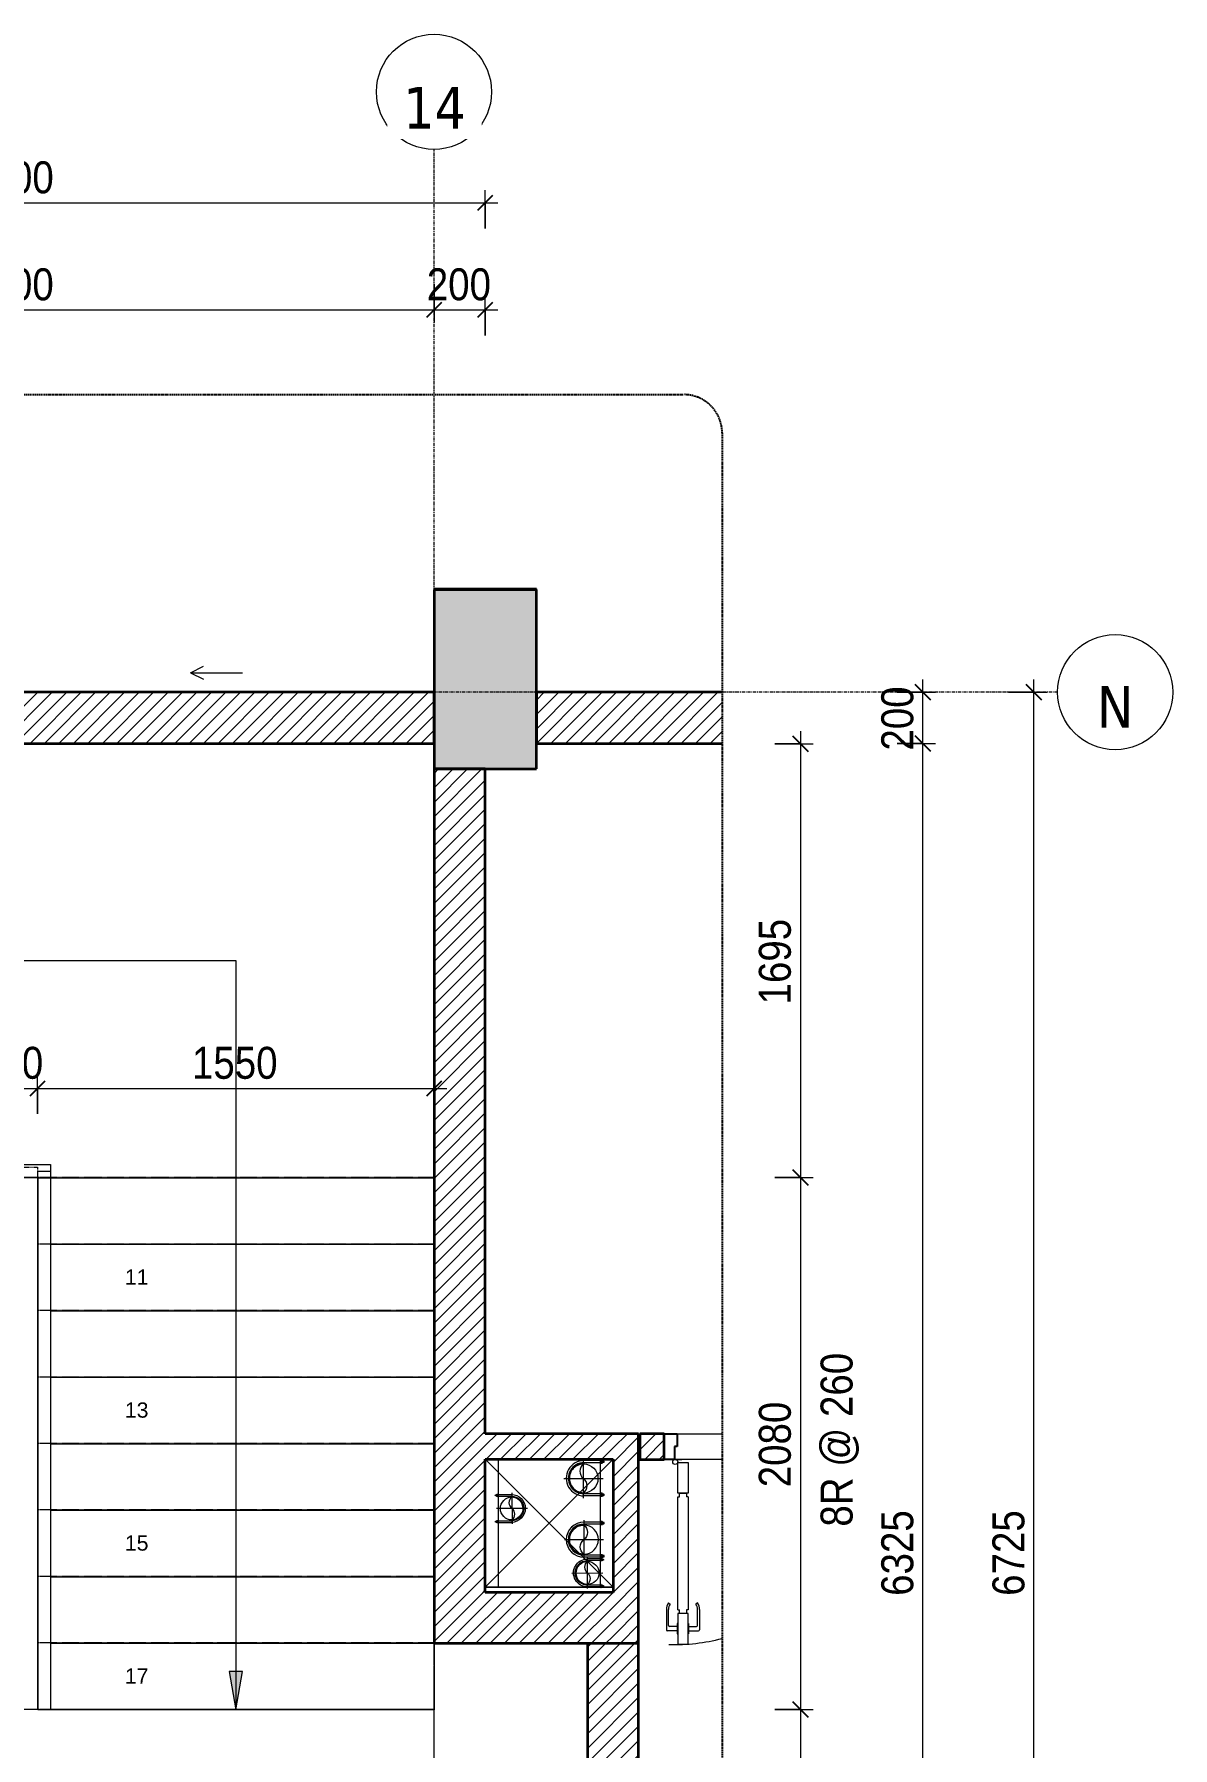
# Model space of a CAD drawing. Header units: millimetres. Extents: x 112507 to 177976, y -4970 to 80839.
# Drawn here: x 126025 to 130475, y 74109 to 80810 of the extents above; entities that cross this region are included whole.
import ezdxf

# ---------------------------------------------------------------- set-up
doc = ezdxf.new("R2010")
doc.units = ezdxf.units.MM
for name, pattern in [('Dash - Tight', [4.5, 3, -1.5]), ('Grid Line', [22.225, 12.7, -3.175, 3.175, -3.175]), ('Hidden', [7.14375, 4.7625, -2.38125]), ('IMPORT-CENTER _2_', [40.64, 25.4, -5.08, 5.08, -5.08]), ('Overhead', [3.96875, 2.38125, -1.5875])]:
    doc.linetypes.add(name, pattern=pattern)
for name, color, linetype, lineweight in [('0-2', 250, 'Continuous', 18), ('0-3', 50, 'Continuous', 5), ('A-ANNO-DIMS', 211, 'Continuous', 9), ('A-ANNO-DIMS-50', 211, 'Continuous', 9), ('A-DETL-GENF-1', 250, 'Continuous', 18), ('A-DETL-GENF-2', 92, 'Dash - Tight', 18), ('A-DETL-GENF-4', 92, 'Hidden', 25), ('A-DOOR-1', 250, 'Continuous', 18), ('A-DOOR-2', 10, 'Continuous', 25), ('A-FLOR-1', 250, 'Continuous', 18), ('A-FLOR-HRAL', 11, 'Continuous', 18), ('A-GLAZ', 151, 'Continuous', 18), ('A-WALL-1', 7, 'Continuous', 35), ('A-WALL-2', 250, 'Continuous', 18), ('A-WALL-3', 113, 'Continuous', 35), ('A-WALL-PATT-1', 254, 'Continuous', 18), ('A-WALL-PATT-2', 111, 'Continuous', 18), ('G-IMPT', 8, 'Continuous', 18), ('G-IMPT-3', 8, 'IMPORT-CENTER _2_', 18), ('M-EQPM', 50, 'Continuous', 18), ('M-EQPM-1', 50, 'Continuous', 25), ('S-COLS-1', 9, 'Continuous', 5), ('S-COLS-2', 7, 'Continuous', 35), ('S-GRID-1', 1, 'Grid Line', 9), ('S-GRID-IDEN', 1, 'Continuous', 9), ('S-STRS', 31, 'Continuous', 18), ('S-STRS-ANNO', 31, 'Continuous', 18), ('S-STRS-MBND', 31, 'Overhead', 18)]:
    doc.layers.add(name, color=color, linetype=linetype, lineweight=lineweight)
doc.styles.add('Arial', font='arial.ttf', dxfattribs={"height": 59.53})
doc.styles.add('Tahoma_B', font='tahomabd.ttf', dxfattribs={"height": 162.5})
doc.styles.add('UTM Avo', font='', dxfattribs={"width": 0.9, "height": 125})
doc.styles.get('UTM Avo').set_extended_font_data('UTM Avo')
doc.dimstyles.new('1_Dim_chi_tiet_2_5', dxfattribs={"dimscale": 304.8, "dimtxt": 124.912619, "dimasz": 0.19685, "dimexe": 0.164042, "dimexo": 0.0625, "dimgap": 0.016404, "dimtad": 1, "dimdec": 0, "dimrnd": 5, "dimzin": 0, "dimdsep": 46, "dimtxsty": 'UTM Avo', "dimblk1": 'OBLIQUE', "dimblk2": 'OBLIQUE', "dimsah": 1, "dimcen": 0.09, "dimdle": 0.164042, "dimazin": 0, "dimtfac": 1, "dimtdec": 4, "dimtix": 1, "dimtmove": 0, "dimatfit": 3, "dimfxl": 0.328084, "dimfxlon": 1, "dimtvp": 1, "dimtolj": 1, "dimtzin": 0, "dimarcsym": 2})
pattern_1 = [(45, (9334.783, 0), (-28.284271, 28.284271), [])]

# ---------------------------------------------------------------- blocks, each defined once
blk = doc.blocks.new('NCV_TKTC_KET CAU_rvt-2-TKCS_THANG BỘ TB5 - MẶT BẰNG TẦNG 2-7')
at = {"layer": 'S-COLS-1'}
blk.add_hatch(color=256, dxfattribs=at).paths.add_polyline_path([(118652.6, 77936.9), (118652.6, 78636.9), (118252.6, 78636.9), (118252.6, 77936.9)])
at = {"layer": 'A-FLOR-1'}
for p, q in [((118252.4, 78036.9), (118252.4, 74516.9)), ((118952.5, 74737.4), (118452.6, 74737.4)), ((118252.4, 74516.9), (118852.4, 74516.9)), ((118852.4, 74516.9), (118852.4, 73311.9)), ((116703.4, 74259), (116502.6, 74259)), ((118252.6, 74259), (116753.4, 74259)), ((118252.6, 73311.9), (118252.6, 74259))]:
    blk.add_line(p, q, dxfattribs=at)
at = {"layer": 'S-COLS-2'}
for p, q in [((118652.6, 78636.9), (118252.6, 78636.9)), ((118252.6, 78636.9), (118252.6, 77936.9)), ((118652.6, 77936.9), (118652.6, 78636.9)), ((118252.6, 77936.9), (118652.6, 77936.9))]:
    blk.add_line(p, q, dxfattribs=at)
blk = doc.blocks.new('DOOR_CW_01 CANH MO-PANEL KINH - DIG_02-800x2200-CỬA NHÔM KÍNH-401063-TKCS_THANG BỘ TB5 - MẶT BẰNG TẦNG 2-7')
at = {"layer": 'A-DETL-GENF-1'}
for p, q in [((-347, -182), (-347, -62)), ((-347, -62), (-307, -62)), ((-307, -62), (-307, -182)), ((-307, -182), (-347, -182)), ((-347, -196), (-341, -196)), ((-347, -638), (-347, -196)), ((-341, -196), (-341, -182)), ((-341, -182), (-313, -182)), ((-313, -182), (-313, -196)), ((-307, -196), (-313, -196)), ((-307, -196), (-307, -638)), ((-392, -637), (-392, -716.5)), ((-384, -699.5), (-384, -637)), ((-383.9, -611.2), (-377.3, -615.8)), ((-347, -638), (-341, -638)), ((-307, -652), (-347, -652)), ((-347, -652), (-347, -772)), ((-341, -652), (-341, -638)), ((-313, -652), (-341, -652)), ((-307, -638), (-313, -638)), ((-313, -638), (-313, -652)), ((-307, -772), (-307, -652)), ((-270.1, -611.2), (-276.7, -615.8)), ((-270, -699.5), (-270, -637)), ((-262, -637), (-262, -716.5)), ((-349, -720.5), (-388, -720.5)), ((-349, -703.5), (-380, -703.5)), ((-349, -692.2), (-349, -731.8)), ((-347, -692.2), (-349, -692.2)), ((-349, -731.8), (-347, -731.8)), ((-347, -692.2), (-347, -731.8)), ((-307, -692.2), (-307, -731.8)), ((-307, -692.2), (-305, -692.2)), ((-305, -731.8), (-307, -731.8)), ((-305, -692.2), (-305, -731.8)), ((-305, -703.5), (-274, -703.5)), ((-305, -720.5), (-266, -720.5)), ((-347, -772), (-307, -772))]:
    blk.add_line(p, q, dxfattribs=at)
blk.add_circle((-357, -60), 10, dxfattribs=at)
for centre, radius, start, end in [((-347, -637), 45, 145, 180), ((-347, -637), 37, 145, 180), ((-307, -637), 37, 0, 35), ((-307, -637), 45, 360, 35), ((-388, -716.5), 4, 180, 270), ((-380, -699.5), 4, 180, 270), ((-274, -699.5), 4, 270, 0), ((-266, -716.5), 4, 270, 0), ((-357, -60), 714, 268, 284.86713)]:
    blk.add_arc(centre, radius, start, end, dxfattribs=at)
at = {"layer": 'A-DOOR-1'}
blk.add_line((-357, -50), (-332, -50), dxfattribs=at)
at = {"layer": 'A-DOOR-2'}
for p, q in [((-400, -50), (-400, 50)), ((-400, 50), (-350, 50)), ((-350, 50), (-350, 0)), ((-360, -50), (-400, -50)), ((-360, 0), (-360, -50)), ((-350, 0), (-360, 0))]:
    blk.add_line(p, q, dxfattribs=at)
blk = doc.blocks.new('NCV_TKTC_TANG 2_rvt-2-TKCS_THANG BỘ TB5 - MẶT BẰNG TẦNG 2-7')
at = {"layer": 'A-WALL-PATT-1'}
h = blk.add_hatch(dxfattribs=at)
h.set_pattern_fill('FP_1', color=256, style=0, pattern_type=2)
h.set_pattern_definition([(45, (0, 0), (-28.284271, 28.284271), [])])
h.paths.add_polyline_path([(119057.7, 75236.9), (119152.7, 75236.9), (119152.7, 75336.9), (119057.7, 75336.9)])
at = {"layer": 'A-FLOR-1'}
for p, q in [((118452.7, 77936.9), (118452.7, 75337.4)), ((119052.4, 75336.9), (119057.7, 75336.9)), ((119202.7, 75336.9), (119378.9, 75336.9)), ((119052.7, 75236.9), (119052.7, 73336.9)), ((119057.7, 75236.9), (119052.7, 75236.9))]:
    blk.add_line(p, q, dxfattribs=at)
at = {"layer": 'A-WALL-1'}
for p, q in [((119152.7, 75336.9), (119057.7, 75336.9)), ((119057.7, 75336.9), (119057.7, 75236.9)), ((119152.7, 75236.9), (119152.7, 75336.9)), ((119057.7, 75236.9), (119152.7, 75236.9))]:
    blk.add_line(p, q, dxfattribs=at)
at = {"layer": 'A-WALL-2'}
for p, q in [((119202.7, 75336.9), (119378.9, 75336.9)), ((119378.9, 75236.9), (119192.7, 75236.9))]:
    blk.add_line(p, q, dxfattribs=at)
at = {"layer": 'A-DOOR-1'}
blk.add_blockref('DOOR_CW_01 CANH MO-PANEL KINH - DIG_02-800x2200-CỬA NHÔM KÍNH-401063-TKCS_THANG BỘ TB5 - MẶT BẰNG TẦNG 2-7', (119552.7, 75286.9), dxfattribs=at)
blk = doc.blocks.new('1_FAMILY RVT - W01-WxH 1000x3200-3536800-TKCS_THANG BỘ TB5 - MẶT BẰNG TẦNG 2-7')
at = {"layer": 'A-GLAZ'}
for q in [(749.2, 197.79), (749.2, 146.99), (901.6, 172.39)]:
    blk.add_line((698.4, 172.39), q, dxfattribs=at)
blk = doc.blocks.new('Top Rail Type - Top Rail_Internal_-1748017-TKCS_THANG BỘ TB5 - MẶT BẰNG TẦNG 2-7')
at = {"layer": 'A-FLOR-HRAL'}
for p, q in [((116452.2, 76264.4), (116452.2, 76389.4)), ((116452.2, 76389.4), (116577.2, 76389.4)), ((116577.2, 76389.4), (116753.4, 76389.4)), ((116753.4, 76389.4), (116753.4, 76364.3)), ((116502.2, 76339.4), (116502.2, 76264.4)), ((116577.2, 76339.4), (116502.2, 76339.4)), ((116703.4, 76339.4), (116577.2, 76339.4)), ((116703.4, 76364.4), (116753.4, 76364.4)), ((116703.4, 76336.9), (116703.4, 76364.4)), ((116703.4, 74256.9), (116703.4, 76336.9)), ((116753.4, 76336.9), (116703.4, 76336.9)), ((116753.4, 76364.4), (116753.4, 76336.9)), ((116753.4, 76336.9), (116753.4, 74256.9)), ((116452.2, 75896.9), (116452.2, 76264.4)), ((116502.2, 76264.4), (116452.2, 76264.4)), ((116502.2, 76264.4), (116502.2, 75920.2)), ((116753.4, 74256.9), (116703.4, 74256.9))]:
    blk.add_line(p, q, dxfattribs=at)
blk = doc.blocks.new('Top Rail Type - Top Rail_Internal_-V11-TKCS_THANG BỘ TB5 - MẶT BẰNG TẦNG 2-7')
at = {"layer": 'A-FLOR-HRAL'}
for p, q in [((116452.2, 76389.4), (116753.4, 76389.4)), ((116452.2, 76264.4), (116452.2, 76389.4)), ((116502.2, 76339.4), (116703.4, 76339.4)), ((116502.2, 76264.4), (116502.2, 76339.4)), ((116703.4, 76339.4), (116703.4, 76336.9)), ((116703.4, 76336.9), (116703.4, 74256.9)), ((116753.4, 76364.4), (116753.4, 76336.9)), ((116753.4, 76336.9), (116753.4, 74256.9)), ((116452.2, 75896.9), (116452.2, 76264.4)), ((116502.2, 75920.2), (116502.2, 76264.4)), ((116753.4, 74256.9), (116703.4, 74256.9))]:
    blk.add_line(p, q, dxfattribs=at)
blk = doc.blocks.new('TKTC_XREF_251221_MB TANG 2-7 - TKTC_XREF_260130_MB TANG 2-5_dwg_CUM U_DN100-4746796-TKCS_THANG BỘ TB5 - MẶT BẰNG TẦNG 2-7')
at = {"layer": 'G-IMPT'}
blk.add_hatch(color=256, dxfattribs=at).paths.add_polyline_path([(0, 61), (0, 57), (14.8, 55.1), (28.5, 49.4), (40.3, 40.3), (49.4, 28.5), (55.1, 14.8), (57, 0), (55.1, -14.8), (49.4, -28.5), (40.3, -40.3), (28.5, -49.4), (14.8, -55.1), (0, -57), (0, -61), (15.8, -58.9), (30.5, -52.8), (43.1, -43.1), (52.8, -30.5), (58.9, -15.8), (61, 0), (58.9, 15.8), (52.8, 30.5), (43.1, 43.1), (30.5, 52.8), (15.8, 58.9)])
for p, q in [((-72.7, 69.3), (-72.7, 60.7)), ((-66.9, 67.9), (-71.7, 67.9)), ((-65, 69), (0, 69)), ((-79.1, 66.6), (-79.1, 63.4)), ((-76.6, 66.6), (-76.6, 63.4)), ((-74.6, 66.6), (-74.6, 63.4)), ((-66.9, 62.1), (-71.7, 62.1)), ((-79.1, -63.4), (-79.1, -66.6)), ((-76.6, -63.4), (-76.6, -66.6)), ((-74.6, -63.4), (-74.6, -66.6)), ((-72.7, -60.7), (-72.7, -69.3)), ((-66.9, -62.1), (-71.7, -62.1)), ((-66.9, -67.9), (-71.7, -67.9)), ((-65, -69), (0, -69))]:
    blk.add_line(p, q, dxfattribs=at)
at = {"layer": 'G-IMPT', "flags": 128}
for points in [[(-72.7, 67.6), (-78.1, 67.6), (-78.1, 62.4), (-72.7, 62.4)], [(-71.7, 59.2), (-66.9, 59.2), (-66.9, 70.8), (-71.7, 70.8)], [(-66.9, 70.8), (-66.9, 72.7), (-65, 72.7), (-65, 57.3), (-66.9, 57.3), (-66.9, 59.2)], [(-65, 61), (0, 61), (0, 57)], [(-72.7, -62.4), (-78.1, -62.4), (-78.1, -67.6), (-72.7, -67.6)], [(-71.7, -70.8), (-66.9, -70.8), (-66.9, -59.2), (-71.7, -59.2)], [(-66.9, -59.2), (-66.9, -57.3), (-65, -57.3), (-65, -72.7), (-66.9, -72.7), (-66.9, -70.8)], [(-65, -61), (0, -61), (0, -57)]]:
    blk.add_lwpolyline(points, dxfattribs=at)
at = {"layer": 'G-IMPT'}
for centre, radius, start, end in [((-78.1, 66.6), 0.96, 90, 180), ((-71.1, 69.3), 1.56, 112.61986, 247.38014), ((-67.9, 65), 4.8, 143.1301, 216.8699), ((0, 0), 69, 270, 90), ((-78.1, 63.4), 0.96, 180, 270), ((-71.1, 60.7), 1.56, 112.61986, 247.38014), ((0, 0), 61, 270, 90), ((0, 0), 57, 270, 90), ((-78.1, -63.4), 0.96, 90, 180), ((-78.1, -66.6), 0.96, 180, 270), ((-71.1, -60.7), 1.56, 112.61986, 247.38014), ((-67.9, -65), 4.8, 143.1301, 216.8699), ((-71.1, -69.3), 1.56, 112.61986, 247.38014)]:
    blk.add_arc(centre, radius, start, end, dxfattribs=at)
blk = doc.blocks.new('TKTC_XREF_251221_MB TANG 2-7 - TKTC_XREF_260130_MB TANG 2-5_dwg_$cc-4746806-TKCS_THANG BỘ TB5 - MẶT BẰNG TẦNG 2-7')
at = {"layer": 'G-IMPT-3'}
for p, q in [((0, -0.673), (0, 0.673)), ((-0.673, 0), (0.673, 0))]:
    blk.add_line(p, q, dxfattribs=at)
at = {"layer": 'M-EQPM'}
blk.add_circle((0, 0), 0.5, dxfattribs=at)
for centre, radius, start, end in [((0, 0), 0.5, 90, 270), ((0.188, 0.25), 0.313, 126.8699, 233.1301), ((-0.188, -0.25), 0.313, 306.8699, 53.1301)]:
    blk.add_arc(centre, radius, start, end, dxfattribs=at)
blk = doc.blocks.new('TKTC_XREF_251221_MB TANG 2-7 - TKTC_XREF_260130_MB TANG 2-5_dwg_$cc-4746802-TKCS_THANG BỘ TB5 - MẶT BẰNG TẦNG 2-7')
at = {"layer": 'G-IMPT-3'}
for p, q in [((-0.673, 0), (0.673, 0)), ((0, -0.673), (0, 0.673))]:
    blk.add_line(p, q, dxfattribs=at)
at = {"layer": 'M-EQPM'}
blk.add_circle((0, 0), 0.5, dxfattribs=at)
for centre, radius, start, end in [((0, 0), 0.5, 90, 270), ((0.188, 0.25), 0.313, 126.8699, 233.1301), ((-0.188, -0.25), 0.313, 306.8699, 53.1301)]:
    blk.add_arc(centre, radius, start, end, dxfattribs=at)
blk = doc.blocks.new('TKTC_XREF_251221_MB TANG 2-7 - TKTC_XREF_260130_MB TANG 2-5_dwg_CUM U_DN100-4746799-TKCS_THANG BỘ TB5 - MẶT BẰNG TẦNG 2-7')
at = {"layer": 'G-IMPT'}
blk.add_hatch(color=256, dxfattribs=at).paths.add_polyline_path([(0, 61), (15.8, 58.9), (30.5, 52.8), (43.1, 43.1), (52.8, 30.5), (58.9, 15.8), (61, 0), (58.9, -15.8), (52.8, -30.5), (43.1, -43.1), (30.5, -52.8), (15.8, -58.9), (0, -61), (0, -57), (14.8, -55.1), (28.5, -49.4), (40.3, -40.3), (49.4, -28.5), (55.1, -14.8), (57, 0), (55.1, 14.8), (49.4, 28.5), (40.3, 40.3), (28.5, 49.4), (14.8, 55.1), (0, 57)])
for p, q in [((-79.1, 66.6), (-79.1, 63.4)), ((-76.6, 66.6), (-76.6, 63.4)), ((-74.6, 66.6), (-74.6, 63.4)), ((-72.7, 69.3), (-72.7, 60.7)), ((-66.9, 67.9), (-71.7, 67.9)), ((-66.9, 62.1), (-71.7, 62.1)), ((-65, 69), (0, 69)), ((-79.1, -63.4), (-79.1, -66.6)), ((-76.6, -63.4), (-76.6, -66.6)), ((-74.6, -63.4), (-74.6, -66.6)), ((-72.7, -60.7), (-72.7, -69.3)), ((-66.9, -62.1), (-71.7, -62.1)), ((-66.9, -67.9), (-71.7, -67.9)), ((-65, -69), (0, -69))]:
    blk.add_line(p, q, dxfattribs=at)
at = {"layer": 'G-IMPT', "flags": 128}
for points in [[(-72.7, 67.6), (-78.1, 67.6), (-78.1, 62.4), (-72.7, 62.4)], [(-71.7, 59.2), (-66.9, 59.2), (-66.9, 70.8), (-71.7, 70.8)], [(-66.9, 70.8), (-66.9, 72.7), (-65, 72.7), (-65, 57.3), (-66.9, 57.3), (-66.9, 59.2)], [(-65, 61), (0, 61), (0, 57)], [(-72.7, -62.4), (-78.1, -62.4), (-78.1, -67.6), (-72.7, -67.6)], [(-71.7, -70.8), (-66.9, -70.8), (-66.9, -59.2), (-71.7, -59.2)], [(-66.9, -59.2), (-66.9, -57.3), (-65, -57.3), (-65, -72.7), (-66.9, -72.7), (-66.9, -70.8)], [(-65, -61), (0, -61), (0, -57)]]:
    blk.add_lwpolyline(points, dxfattribs=at)
at = {"layer": 'G-IMPT'}
for centre, radius, start, end in [((-78.1, 66.6), 0.96, 90, 180), ((-78.1, 63.4), 0.96, 180, 270), ((-71.1, 69.3), 1.56, 112.61986, 247.38014), ((-67.9, 65), 4.8, 143.1301, 216.8699), ((-71.1, 60.7), 1.56, 112.61986, 247.38014), ((0, 0), 69, 270, 90), ((0, 0), 61, 270, 90), ((0, 0), 57, 270, 90), ((-78.1, -63.4), 0.96, 90, 180), ((-78.1, -66.6), 0.96, 180, 270), ((-71.1, -60.7), 1.56, 112.61986, 247.38014), ((-67.9, -65), 4.8, 143.1301, 216.8699), ((-71.1, -69.3), 1.56, 112.61986, 247.38014)]:
    blk.add_arc(centre, radius, start, end, dxfattribs=at)
blk = doc.blocks.new('TKTC_XREF_251221_MB TANG 2-7 - TKTC_XREF_260130_MB TANG 2-5_dwg_$cc-4746807-TKCS_THANG BỘ TB5 - MẶT BẰNG TẦNG 2-7')
at = {"layer": 'G-IMPT-3'}
for p, q in [((0, -0.673), (0, 0.66)), ((-0.673, 0), (0.673, 0))]:
    blk.add_line(p, q, dxfattribs=at)
at = {"layer": 'M-EQPM'}
blk.add_circle((0, 0), 0.5, dxfattribs=at)
for centre, radius, start, end in [((0, 0), 0.5, 90, 270), ((0.188, 0.25), 0.313, 126.8699, 233.1301), ((-0.188, -0.25), 0.313, 306.8699, 53.1301)]:
    blk.add_arc(centre, radius, start, end, dxfattribs=at)
blk = doc.blocks.new('TKTC_XREF_251221_MB TANG 2-7 - TKTC_XREF_260130_MB TANG 2-5_dwg_$cc-4746801-TKCS_THANG BỘ TB5 - MẶT BẰNG TẦNG 2-7')
at = {"layer": 'G-IMPT-3'}
for p, q in [((-0.673, 0), (0.673, 0)), ((0, -0.673), (0, 0.673))]:
    blk.add_line(p, q, dxfattribs=at)
at = {"layer": 'M-EQPM'}
blk.add_circle((0, 0), 0.5, dxfattribs=at)
for centre, radius, start, end in [((0, 0), 0.5, 90, 270), ((0.188, 0.25), 0.313, 126.8699, 233.1301), ((-0.188, -0.25), 0.313, 306.8699, 53.1301)]:
    blk.add_arc(centre, radius, start, end, dxfattribs=at)
blk = doc.blocks.new('TKTC_XREF_251221_MB TANG 2-7 - TKTC_XREF_251221_MB TANG 2-7-2039446-TKCS_THANG BỘ TB5 - MẶT BẰNG TẦNG 2-7')
at = {"layer": 'M-EQPM'}
for p, q in [((84801, 57499), (84801, 57998.8)), ((84801, 57998.8), (84850.8, 57998.5)), ((84850.8, 57998.5), (84850.8, 57498.6)), ((85251, 57499), (85251, 57998.8)), ((85251, 57998.8), (85299.9, 57998.5)), ((84850.8, 57498.6), (84801, 57499)), ((85299.9, 57498.6), (85251, 57499))]:
    blk.add_line(p, q, dxfattribs=at)
at = {"layer": 'M-EQPM-1'}
for p, q in [((84600, 61403.7), (84600, 61400)), ((85000, 61403.7), (84600, 61403.7)), ((85000, 61400), (85000, 61403.7))]:
    blk.add_line(p, q, dxfattribs=at)
for name, p, xscale, yscale, zscale, rotation in [('TKTC_XREF_251221_MB TANG 2-7 - TKTC_XREF_260130_MB TANG 2-5_dwg_$cc-4746807-TKCS_THANG BỘ TB5 - MẶT BẰNG TẦNG 2-7', (85184.1, 57925.4), 113.7150000000092, 113.7150000000092, 113.7150000000092, 359.9990086636432), ('TKTC_XREF_251221_MB TANG 2-7 - TKTC_XREF_260130_MB TANG 2-5_dwg_CUM U_DN100-4746796-TKCS_THANG BỘ TB5 - MẶT BẰNG TẦNG 2-7', (85185.9, 57926.3), 0.9975000000000005, 0.9975000000000005, 0.9975000000000005, 180.000991338195), ('TKTC_XREF_251221_MB TANG 2-7 - TKTC_XREF_260130_MB TANG 2-5_dwg_$cc-4746802-TKCS_THANG BỘ TB5 - MẶT BẰNG TẦNG 2-7', (84904.5, 57808), 90.00000000005119, 90.00000000005119, 90.00000000005119, 180.3740267799373), ('TKTC_XREF_251221_MB TANG 2-7 - TKTC_XREF_260130_MB TANG 2-5_dwg_CUM U_DN100-4746796-TKCS_THANG BỘ TB5 - MẶT BẰNG TẦNG 2-7', (85186, 57686.2), 0.9974999999999965, 0.9974999999999965, 0.9974999999999965, 180.0009913385626), ('TKTC_XREF_251221_MB TANG 2-7 - TKTC_XREF_260130_MB TANG 2-5_dwg_$cc-4746801-TKCS_THANG BỘ TB5 - MẶT BẰNG TẦNG 2-7', (85199.9, 57556), 90.00000000005119, 90.00000000005119, 90.00000000005119, 0.3740267799372842)]:
    blk.add_blockref(name, p, dxfattribs=dict(xscale=xscale, yscale=yscale, zscale=zscale, rotation=rotation))
at = {"extrusion": (0, 0, -1)}
for name, p, xscale, yscale, zscale, rotation in [('TKTC_XREF_251221_MB TANG 2-7 - TKTC_XREF_260130_MB TANG 2-5_dwg_CUM U_DN100-4746799-TKCS_THANG BỘ TB5 - MẶT BẰNG TẦNG 2-7', (-84902.5, 57808), 0.7894736842105242, 0.7894736842105242, -0.7894736842105242, 179.6259732184666), ('TKTC_XREF_251221_MB TANG 2-7 - TKTC_XREF_260130_MB TANG 2-5_dwg_$cc-4746806-TKCS_THANG BỘ TB5 - MẶT BẰNG TẦNG 2-7', (-85186, 57686.2), 113.7150000000092, 113.7150000000092, -113.7150000000092, 179.9990086636432), ('TKTC_XREF_251221_MB TANG 2-7 - TKTC_XREF_260130_MB TANG 2-5_dwg_CUM U_DN100-4746799-TKCS_THANG BỘ TB5 - MẶT BẰNG TẦNG 2-7', (-85199.9, 57556), 0.7894736842105242, 0.7894736842105242, -0.7894736842105242, 359.6259732184666)]:
    blk.add_blockref(name, p, dxfattribs=dict(at, xscale=xscale, yscale=yscale, zscale=zscale, rotation=rotation))
blk = doc.blocks.new('BORDER VIEW - BORDER VIEW-3764658-TKCS_THANG BỘ TB5 - MẶT BẰNG TẦNG 2-7')
at = {"layer": 'A-DETL-GENF-4'}
for p, q in [((150, 9763.8), (5336.3, 9763.8)), ((5486.3, 9613.8), (5486.3, 150))]:
    blk.add_line(p, q, dxfattribs=at)
blk.add_arc((5336.3, 9613.8), 150, 360, 90, dxfattribs=at)
blk = doc.blocks.new('Grid - M_Grid Head - Circle-353313-TKCS_THANG BỘ TB5 - MẶT BẰNG TẦNG 2-7')
at = {"layer": 'S-GRID-IDEN'}
blk.add_circle((0, 0), 4.5, dxfattribs=at)
blk = doc.blocks.new('DIMBLOCK39-TKCS_THANG BỘ TB5 - MẶT BẰNG TẦNG 2-7')
at = {"layer": 'A-ANNO-DIMS-50'}
for p, q in [((124037.3, 80150.4), (127837.3, 80150.4)), ((124087.3, 80050.4), (124087.3, 80200.4)), ((124087.3, 80150.4), (124087.3, 80050.4)), ((127787.3, 80050.4), (127787.3, 80200.4)), ((127787.3, 80150.4), (127787.3, 80050.4))]:
    blk.add_line(p, q, dxfattribs=at)
at = {"layer": 'A-ANNO-DIMS-50', "lineweight": 25}
for p, q in [((124087.3, 80150.4), (124057.3, 80120.4)), ((124087.3, 80150.4), (124117.3, 80180.4)), ((127787.3, 80150.4), (127757.3, 80120.4)), ((127787.3, 80150.4), (127817.3, 80180.4))]:
    blk.add_line(p, q, dxfattribs=at)
at = {"layer": 'A-ANNO-DIMS-50', "color": 0, "insert": (125766.2, 80312.8), "char_height": 125, "width": 410.824, "attachment_point": 1, "line_spacing_factor": 1.110334, "style": 'UTM Avo'}
blk.add_mtext('3700', dxfattribs=at)
blk = doc.blocks.new('_Oblique')
at = {"color": 0, "linetype": 'ByBlock', "lineweight": -2}
blk.add_line((-0.5, -0.5), (0.5, 0.5), dxfattribs=at)
blk = doc.blocks.new('DIMBLOCK41-TKCS_THANG BỘ TB5 - MẶT BẰNG TẦNG 2-7')
at = {"layer": 'A-ANNO-DIMS-50'}
for p, q in [((124287.3, 79832), (124287.3, 79682)), ((124287.3, 79732), (124287.3, 79832)), ((127587.3, 79832), (127587.3, 79682)), ((127587.3, 79732), (127587.3, 79832)), ((124287.3, 79732), (127587.3, 79732))]:
    blk.add_line(p, q, dxfattribs=at)
at = {"layer": 'A-ANNO-DIMS-50', "lineweight": 25}
for p, q in [((124287.3, 79732), (124317.3, 79762)), ((127587.3, 79732), (127617.3, 79762)), ((124287.3, 79732), (124257.3, 79702)), ((127587.3, 79732), (127557.3, 79702))]:
    blk.add_line(p, q, dxfattribs=at)
at = {"layer": 'A-ANNO-DIMS-50', "color": 0, "insert": (125766.2, 79894.4), "char_height": 125, "width": 410.824, "attachment_point": 1, "line_spacing_factor": 1.110334, "style": 'UTM Avo'}
blk.add_mtext('3300', dxfattribs=at)
blk = doc.blocks.new('DIMBLOCK42-TKCS_THANG BỘ TB5 - MẶT BẰNG TẦNG 2-7')
at = {"layer": 'A-ANNO-DIMS-50'}
for p, q in [((127587.3, 79832), (127587.3, 79682)), ((127587.3, 79732), (127587.3, 79832)), ((127787.3, 79632), (127787.3, 79782)), ((127587.3, 79732), (127837.3, 79732)), ((127787.3, 79732), (127787.3, 79632))]:
    blk.add_line(p, q, dxfattribs=at)
at = {"layer": 'A-ANNO-DIMS-50', "lineweight": 25}
for p, q in [((127587.3, 79732), (127617.3, 79762)), ((127787.3, 79732), (127817.3, 79762)), ((127587.3, 79732), (127557.3, 79702)), ((127787.3, 79732), (127757.3, 79702))]:
    blk.add_line(p, q, dxfattribs=at)
at = {"layer": 'A-ANNO-DIMS-50', "color": 0, "insert": (127559, 79894.4), "char_height": 125, "width": 308.118, "attachment_point": 1, "line_spacing_factor": 1.110334, "style": 'UTM Avo'}
blk.add_mtext('200', dxfattribs=at)
blk = doc.blocks.new('DIMBLOCK51-TKCS_THANG BỘ TB5 - MẶT BẰNG TẦNG 2-7')
at = {"layer": 'A-ANNO-DIMS-50', "lineweight": 25}
for p, q in [((129932.7, 78236.9), (129902.7, 78266.9)), ((129932.7, 78236.9), (129962.7, 78206.9)), ((129932.7, 71511.9), (129902.7, 71541.9)), ((129932.7, 71511.9), (129962.7, 71481.9))]:
    blk.add_line(p, q, dxfattribs=at)
at = {"layer": 'A-ANNO-DIMS-50'}
for p, q in [((129932.7, 71511.9), (129932.7, 78286.9)), ((129832.7, 78236.9), (129982.7, 78236.9)), ((129932.7, 78236.9), (129832.7, 78236.9)), ((129832.7, 71511.9), (129982.7, 71511.9)), ((129932.7, 71511.9), (129832.7, 71511.9))]:
    blk.add_line(p, q, dxfattribs=at)
at = {"layer": 'A-ANNO-DIMS-50', "color": 0, "insert": (129770.3, 74703.3), "char_height": 125, "width": 410.824, "attachment_point": 1, "rotation": 90, "line_spacing_factor": 1.110334, "style": 'UTM Avo'}
blk.add_mtext('6725', dxfattribs=at)
blk = doc.blocks.new('DIMBLOCK53-TKCS_THANG BỘ TB5 - MẶT BẰNG TẦNG 2-7')
at = {"layer": 'A-ANNO-DIMS-50', "lineweight": 25}
for p, q in [((129498.2, 78036.9), (129468.2, 78066.9)), ((129498.2, 78036.9), (129528.2, 78006.9)), ((129498.2, 71711.9), (129468.2, 71741.9)), ((129498.2, 71711.9), (129528.2, 71681.9))]:
    blk.add_line(p, q, dxfattribs=at)
at = {"layer": 'A-ANNO-DIMS-50'}
for p, q in [((129398.2, 78036.9), (129548.2, 78036.9)), ((129498.2, 78036.9), (129398.2, 78036.9)), ((129498.2, 71711.9), (129498.2, 78036.9)), ((129398.2, 71711.9), (129548.2, 71711.9)), ((129498.2, 71711.9), (129398.2, 71711.9))]:
    blk.add_line(p, q, dxfattribs=at)
at = {"layer": 'A-ANNO-DIMS-50', "color": 0, "insert": (129335.8, 74703.3), "char_height": 125, "width": 410.824, "attachment_point": 1, "rotation": 90, "line_spacing_factor": 1.110334, "style": 'UTM Avo'}
blk.add_mtext('6325', dxfattribs=at)
blk = doc.blocks.new('DIMBLOCK54-TKCS_THANG BỘ TB5 - MẶT BẰNG TẦNG 2-7')
at = {"layer": 'A-ANNO-DIMS-50', "lineweight": 25}
for p, q in [((129498.2, 78236.9), (129468.2, 78266.9)), ((129498.2, 78236.9), (129528.2, 78206.9)), ((129498.2, 78036.9), (129468.2, 78066.9)), ((129498.2, 78036.9), (129528.2, 78006.9))]:
    blk.add_line(p, q, dxfattribs=at)
at = {"layer": 'A-ANNO-DIMS-50'}
for p, q in [((129498.2, 78036.9), (129498.2, 78286.9)), ((129398.2, 78236.9), (129548.2, 78236.9)), ((129498.2, 78236.9), (129398.2, 78236.9)), ((129398.2, 78036.9), (129548.2, 78036.9)), ((129498.2, 78036.9), (129398.2, 78036.9))]:
    blk.add_line(p, q, dxfattribs=at)
at = {"layer": 'A-ANNO-DIMS-50', "color": 0, "insert": (129335.8, 78008.6), "char_height": 125, "width": 308.118, "attachment_point": 1, "rotation": 90, "line_spacing_factor": 1.110334, "style": 'UTM Avo'}
blk.add_mtext('200', dxfattribs=at)
blk = doc.blocks.new('DIMBLOCK55-TKCS_THANG BỘ TB5 - MẶT BẰNG TẦNG 2-7')
at = {"layer": 'A-ANNO-DIMS-50', "lineweight": 25}
for p, q in [((129019.5, 78034.9), (128989.5, 78064.9)), ((129019.5, 78034.9), (129049.5, 78004.9)), ((129019.5, 76339), (128989.5, 76369)), ((129019.5, 76339), (129049.5, 76309))]:
    blk.add_line(p, q, dxfattribs=at)
at = {"layer": 'A-ANNO-DIMS-50'}
for p, q in [((129019.5, 78084.9), (129019.5, 76339)), ((128919.5, 78034.9), (129069.5, 78034.9)), ((129019.5, 78034.9), (128919.5, 78034.9)), ((128919.5, 76339), (129069.5, 76339)), ((129019.5, 76339), (128919.5, 76339))]:
    blk.add_line(p, q, dxfattribs=at)
at = {"layer": 'A-ANNO-DIMS-50', "color": 0, "insert": (128857.1, 77015.8), "char_height": 125, "width": 410.824, "attachment_point": 1, "rotation": 90, "line_spacing_factor": 1.110334, "style": 'UTM Avo'}
blk.add_mtext('1695', dxfattribs=at)
blk = doc.blocks.new('DIMBLOCK56-TKCS_THANG BỘ TB5 - MẶT BẰNG TẦNG 2-7')
at = {"layer": 'A-ANNO-DIMS-50'}
for p, q in [((128919.5, 76339), (129069.5, 76339)), ((129019.5, 76339), (128919.5, 76339)), ((129019.5, 76339), (129019.5, 74259)), ((128919.5, 74259), (129069.5, 74259)), ((129019.5, 74259), (128919.5, 74259))]:
    blk.add_line(p, q, dxfattribs=at)
at = {"layer": 'A-ANNO-DIMS-50', "lineweight": 25}
for p, q in [((129019.5, 76339), (128989.5, 76369)), ((129019.5, 76339), (129049.5, 76309)), ((129019.5, 74259), (128989.5, 74289)), ((129019.5, 74259), (129049.5, 74229))]:
    blk.add_line(p, q, dxfattribs=at)
at = {"layer": 'A-ANNO-DIMS-50', "color": 0, "char_height": 125, "attachment_point": 1, "rotation": 90, "line_spacing_factor": 1.110334, "style": 'UTM Avo'}
for s, insert, width in [('8R @ 260', (129098.5, 74974), 780.01), ('2080', (128857.1, 75127.8), 410.824)]:
    blk.add_mtext(s, dxfattribs=dict(at, insert=insert, width=width))
blk = doc.blocks.new('DIMBLOCK57-TKCS_THANG BỘ TB5 - MẶT BẰNG TẦNG 2-7')
at = {"layer": 'A-ANNO-DIMS-50'}
for p, q in [((128919.5, 74259), (129069.5, 74259)), ((129019.5, 74259), (128919.5, 74259)), ((129019.5, 74259), (129019.5, 71661.9)), ((128919.5, 71711.9), (129069.5, 71711.9)), ((129019.5, 71711.9), (128919.5, 71711.9))]:
    blk.add_line(p, q, dxfattribs=at)
at = {"layer": 'A-ANNO-DIMS-50', "lineweight": 25}
for p, q in [((129019.5, 74259), (128989.5, 74289)), ((129019.5, 74259), (129049.5, 74229)), ((129019.5, 71711.9), (128989.5, 71741.9)), ((129019.5, 71711.9), (129049.5, 71681.9))]:
    blk.add_line(p, q, dxfattribs=at)
at = {"layer": 'A-ANNO-DIMS-50', "color": 0, "insert": (128857.1, 72814.3), "char_height": 125, "width": 410.824, "attachment_point": 1, "rotation": 90, "line_spacing_factor": 1.110334, "style": 'UTM Avo'}
blk.add_mtext('2545', dxfattribs=at)
blk = doc.blocks.new('DIMBLOCK70-TKCS_THANG BỘ TB5 - MẶT BẰNG TẦNG 2-7')
at = {"layer": 'A-ANNO-DIMS-50'}
for p, q in [((125836.9, 76587.8), (125836.9, 76737.8)), ((126036.9, 76587.8), (126036.9, 76737.8)), ((125836.9, 76687.8), (126036.9, 76687.8)), ((125836.9, 76687.8), (125836.9, 76587.8)), ((126036.9, 76687.8), (126036.9, 76587.8))]:
    blk.add_line(p, q, dxfattribs=at)
at = {"layer": 'A-ANNO-DIMS-50', "lineweight": 25}
for p, q in [((125836.9, 76687.8), (125806.9, 76657.8)), ((125836.9, 76687.8), (125866.9, 76717.8)), ((126036.9, 76687.8), (126006.9, 76657.8)), ((126036.9, 76687.8), (126066.9, 76717.8))]:
    blk.add_line(p, q, dxfattribs=at)
at = {"layer": 'A-ANNO-DIMS-50', "color": 0, "insert": (125808.6, 76850.2), "char_height": 125, "width": 308.118, "attachment_point": 1, "line_spacing_factor": 1.110334, "style": 'UTM Avo'}
blk.add_mtext('200', dxfattribs=at)
blk = doc.blocks.new('DIMBLOCK71-TKCS_THANG BỘ TB5 - MẶT BẰNG TẦNG 2-7')
at = {"layer": 'A-ANNO-DIMS-50'}
for p, q in [((127587.3, 76787.8), (127587.3, 76637.8)), ((127587.3, 76687.8), (127587.3, 76787.8)), ((126036.9, 76587.8), (126036.9, 76737.8)), ((126036.9, 76687.8), (127637.3, 76687.8)), ((126036.9, 76687.8), (126036.9, 76587.8))]:
    blk.add_line(p, q, dxfattribs=at)
at = {"layer": 'A-ANNO-DIMS-50', "lineweight": 25}
for p, q in [((126036.9, 76687.8), (126006.9, 76657.8)), ((126036.9, 76687.8), (126066.9, 76717.8)), ((127587.3, 76687.8), (127557.3, 76657.8)), ((127587.3, 76687.8), (127617.3, 76717.8))]:
    blk.add_line(p, q, dxfattribs=at)
at = {"layer": 'A-ANNO-DIMS-50', "color": 0, "insert": (126641, 76850.2), "char_height": 125, "width": 410.824, "attachment_point": 1, "line_spacing_factor": 1.110334, "style": 'UTM Avo'}
blk.add_mtext('1550', dxfattribs=at)

msp = doc.modelspace()

# ---------------------------------------------------------------- hatches: boundary and pattern name
at = {"layer": 'A-WALL-PATT-2'}
h = msp.add_hatch(dxfattribs=at)
h.set_pattern_fill('FP_1', color=256, style=0, pattern_type=2)
h.set_pattern_definition(pattern_1)
h.paths.add_polyline_path([(127587.3, 78036.9), (127587.3, 78236.9), (124287.3, 78236.9), (124287.3, 78036.9), (125965.2, 78036.9)])
h = msp.add_hatch(dxfattribs=at)
h.set_pattern_fill('FP_1', color=256, style=0, pattern_type=2)
h.set_pattern_definition(pattern_1)
h.paths.add_polyline_path([(127987.3, 78036.9), (128713.6, 78036.9), (128713.6, 78236.9), (127987.3, 78236.9)])
h = msp.add_hatch(dxfattribs=at)
h.set_pattern_fill('FP_1', color=256, style=0, pattern_type=2)
h.set_pattern_definition(pattern_1)
h.paths.add_polyline_path([(127587.3, 74716.9), (127787.3, 74716.9), (127787.3, 77936.9), (127587.3, 77936.9), (127587.3, 75731)])
h = msp.add_hatch(dxfattribs=at)
h.set_pattern_fill('FP_1', color=256, style=0, pattern_type=2)
h.set_pattern_definition(pattern_1)
h.paths.add_polyline_path([(127787.3, 75237.4), (128287.3, 75237.4), (128287.3, 75337.4), (127787.3, 75337.4)])
h = msp.add_hatch(dxfattribs=at)
h.set_pattern_fill('FP_1', color=256, style=0, pattern_type=2)
h.set_pattern_definition(pattern_1)
h.paths.add_polyline_path([(128387.3, 74516.9), (128387.3, 75337.4), (128287.3, 75337.4), (128287.3, 74516.9)])
h = msp.add_hatch(dxfattribs=at)
h.set_pattern_fill('FP_1', color=256, style=0, pattern_type=2)
h.set_pattern_definition(pattern_1)
h.paths.add_polyline_path([(127587.3, 74516.9), (128287.3, 74516.9), (128287.3, 74716.9), (127587.3, 74716.9)])
h = msp.add_hatch(dxfattribs=at)
h.set_pattern_fill('FP_1', color=256, style=0, pattern_type=2)
h.set_pattern_definition(pattern_1)
h.paths.add_polyline_path([(128387.3, 70036.9), (128387.3, 70185.3), (128187.3, 70185.3), (128187.3, 70036.9)])
h.paths.add_polyline_path([(128187.3, 71275.3), (128387.3, 71275.3), (128387.3, 71511.9), (128187.3, 71511.9)])
h.paths.add_polyline_path([(128187.3, 71711.9), (128387.3, 71711.9), (128387.3, 74516.9), (128187.3, 74516.9), (128187.3, 72046.8)])
at = {"layer": 'S-STRS-ANNO'}
msp.add_hatch(color=256, dxfattribs=at).paths.add_polyline_path([(126812.7, 74256.9), (126839.2, 74406.9), (126786.3, 74406.9)])

# ---------------------------------------------------------------- linework, layer by layer
at = {"layer": '0-2'}
for p, q in [((128287.3, 75237.4), (127787.3, 74737.4)), ((127787.3, 75237.4), (128287.3, 74737.4)), ((127787.3, 74737.4), (128287.3, 74737.4))]:
    msp.add_line(p, q, dxfattribs=at)
at = {"layer": 'A-WALL-3'}
for p, q in [((127587.3, 78236.9), (124287.3, 78236.9)), ((127587.3, 78036.9), (127587.3, 78236.9)), ((128713.6, 78236.9), (127987.3, 78236.9)), ((127987.3, 78236.9), (127987.3, 78036.9)), ((124287.3, 78036.9), (127587.3, 78036.9)), ((127987.3, 78036.9), (128713.6, 78036.9)), ((127787.3, 77936.9), (127587.3, 77936.9)), ((127587.3, 77936.9), (127587.3, 74516.9)), ((127787.3, 75337.4), (127787.3, 77936.9)), ((128387.3, 75337.4), (127787.3, 75337.4)), ((128387.3, 71711.9), (128387.3, 75337.4)), ((127787.3, 75237.4), (128287.3, 75237.4)), ((127787.3, 74716.9), (127787.3, 75237.4)), ((128287.3, 75237.4), (128287.3, 74716.9)), ((128287.3, 74716.9), (127787.3, 74716.9)), ((128387.3, 74516.9), (127587.3, 74516.9)), ((128187.3, 74516.9), (128187.3, 73311.9))]:
    msp.add_line(p, q, dxfattribs=at)
at = {"layer": 'S-GRID-1'}
for p, q in [((127587.3, 79109.6), (127587.3, 80359.6)), ((127587.3, 69876.7), (127587.3, 79109.6)), ((128775.1, 78236.9), (123462.1, 78236.9)), ((130025.1, 78236.9), (128775.1, 78236.9))]:
    msp.add_line(p, q, dxfattribs=at)
at = {"layer": 'S-STRS'}
for p, q in [((125837.3, 76339), (126037.7, 76339)), ((126037.7, 76339), (126037.7, 76336.9)), ((126037.7, 76336.9), (126037.7, 76076.9)), ((127587.2, 76336.9), (126088.1, 76336.9)), ((126037.7, 76076.9), (126037.7, 75816.9)), ((127587.2, 76076.9), (126088.1, 76076.9)), ((126037.7, 75816.9), (126037.7, 75556.9)), ((127587.2, 75816.9), (126088.1, 75816.9)), ((126037.7, 75556.9), (126037.7, 75296.9)), ((127587.2, 75556.9), (126088.1, 75556.9)), ((126037.7, 75296.9), (126037.7, 75036.9)), ((127587.2, 75296.9), (126088.1, 75296.9)), ((126037.7, 75036.9), (126037.7, 74776.9)), ((127587.2, 75036.9), (126088.1, 75036.9)), ((126037.7, 74776.9), (126037.7, 74516.9)), ((127587.2, 74776.9), (126088.1, 74776.9)), ((126037.7, 74516.9), (126037.7, 74259)), ((127587.3, 74516.9), (126088.1, 74516.9)), ((127587.7, 74516.9), (127587.7, 74256.9)), ((127587.7, 74256.9), (126088.1, 74256.9))]:
    msp.add_line(p, q, dxfattribs=at)
at = {"layer": 'S-STRS-ANNO'}
for p, q in [((125062.3, 77188), (126812.7, 77188)), ((126812.7, 77188), (126812.7, 76336.9)), ((126812.7, 76336.9), (126812.7, 76076.9)), ((126812.7, 76076.9), (126812.7, 75816.9)), ((126812.7, 75816.9), (126812.7, 75556.9)), ((126812.7, 75556.9), (126812.7, 75296.9)), ((126812.7, 75296.9), (126812.7, 75036.9)), ((126812.7, 75036.9), (126812.7, 74776.9)), ((126812.7, 74776.9), (126812.7, 74516.9)), ((126812.7, 74516.9), (126812.7, 74259)), ((126839.2, 74406.9), (126786.3, 74406.9)), ((126786.3, 74406.9), (126812.7, 74256.9)), ((126812.7, 74256.9), (126839.2, 74406.9))]:
    msp.add_line(p, q, dxfattribs=at)
at = {"layer": 'S-STRS-MBND'}
for p, q in [((127586.9, 78036.9), (124287.3, 78036.9)), ((127586.9, 76339), (127586.9, 78036.9)), ((125837.3, 76379), (126036.9, 76379)), ((126036.9, 76379), (126036.9, 76339)), ((127586.9, 76339), (126036.9, 76339)), ((126036.9, 76339), (126036.9, 74259)), ((127586.9, 76339), (127586.9, 74259)), ((127586.9, 76079), (126036.9, 76079)), ((127586.9, 75819), (126036.9, 75819)), ((127586.9, 75559), (126036.9, 75559)), ((127586.9, 75299), (126036.9, 75299)), ((127586.9, 75039), (126036.9, 75039)), ((127586.9, 74779), (126036.9, 74779)), ((127586.9, 74519), (126036.9, 74519)), ((127586.9, 74259), (126036.9, 74259))]:
    msp.add_line(p, q, dxfattribs=at)

# ---------------------------------------------------------------- block references
at = {"layer": '0-3'}
for name in ['NCV_TKTC_KET CAU_rvt-2-TKCS_THANG BỘ TB5 - MẶT BẰNG TẦNG 2-7', 'NCV_TKTC_TANG 2_rvt-2-TKCS_THANG BỘ TB5 - MẶT BẰNG TẦNG 2-7']:
    msp.add_blockref(name, (9334.8, 0), dxfattribs=at)
at = {"layer": 'A-DETL-GENF-2'}
msp.add_blockref('BORDER VIEW - BORDER VIEW-3764658-TKCS_THANG BỘ TB5 - MẶT BẰNG TẦNG 2-7', (123227.3, 69636.9), dxfattribs=at)
at = {"layer": 'A-FLOR-HRAL'}
for name in ['Top Rail Type - Top Rail_Internal_-1748017-TKCS_THANG BỘ TB5 - MẶT BẰNG TẦNG 2-7', 'Top Rail Type - Top Rail_Internal_-V11-TKCS_THANG BỘ TB5 - MẶT BẰNG TẦNG 2-7']:
    msp.add_blockref(name, (9334.8, 0), dxfattribs=at)
at = {"layer": 'A-GLAZ'}
msp.add_blockref('1_FAMILY RVT - W01-WxH 1000x3200-3536800-TKCS_THANG BỘ TB5 - MẶT BẰNG TẦNG 2-7', (125937.3, 78140.7), dxfattribs=at)
at = {"layer": 'M-EQPM'}
msp.add_blockref('TKTC_XREF_251221_MB TANG 2-7 - TKTC_XREF_251221_MB TANG 2-7-2039446-TKCS_THANG BỘ TB5 - MẶT BẰNG TẦNG 2-7', (42987.3, 17236.9), dxfattribs=at)
at = {"layer": 'S-GRID-IDEN', "xscale": 49.99999999999998, "yscale": 49.99999999999998, "zscale": 49.99999999999998}
msp.add_blockref('Grid - M_Grid Head - Circle-353313-TKCS_THANG BỘ TB5 - MẶT BẰNG TẦNG 2-7', (127587.3, 80584.6), dxfattribs=at)
at = {"layer": 'S-GRID-IDEN', "xscale": 49.99999999999998, "yscale": 49.99999999999998, "zscale": 49.99999999999998, "rotation": 89.99999999999974}
msp.add_blockref('Grid - M_Grid Head - Circle-353313-TKCS_THANG BỘ TB5 - MẶT BẰNG TẦNG 2-7', (130250.1, 78236.9), dxfattribs=at)

# ---------------------------------------------------------------- texts
at = {"layer": 'S-STRS-ANNO', "char_height": 59.53, "width": 109.886, "attachment_point": 1, "line_spacing_factor": 0.941778, "style": 'Arial'}
for s, insert in [('11', (126378.7, 75979.6)), ('13', (126378.7, 75459.6)), ('15', (126378.7, 74939.6)), ('17', (126378.7, 74419.6))]:
    msp.add_mtext(s, dxfattribs=dict(at, insert=insert))

# ---------------------------------------------------------------- dimensions: what is measured, and where the dimension line sits
at = {"layer": 'A-ANNO-DIMS'}
for base, p1, p2, override, picture, middle in [((127787.3, 80150.4), (124087.3, 80050.4), (127787.3, 80050.4), {"dimpost": '<>', "dimfxl": 3700}, 'DIMBLOCK39-TKCS_THANG BỘ TB5 - MẶT BẰNG TẦNG 2-7', (125937.3, 80220.1)), ((127587.3, 79732), (124287.3, 79832), (127587.3, 79832), {"dimpost": '<>', "dimfxl": 3300}, 'DIMBLOCK41-TKCS_THANG BỘ TB5 - MẶT BẰNG TẦNG 2-7', (125937.3, 79801.7)), ((127787.3, 79732), (127587.3, 79832), (127787.3, 79632), {"dimpost": '<>', "dimfxl": 282.842712}, 'DIMBLOCK42-TKCS_THANG BỘ TB5 - MẶT BẰNG TẦNG 2-7', (127687.3, 79801.7)), ((126036.9, 76687.8), (125836.9, 76587.8), (126036.9, 76587.8), {"dimpost": '<>', "dimfxl": 200}, 'DIMBLOCK70-TKCS_THANG BỘ TB5 - MẶT BẰNG TẦNG 2-7', (125936.9, 76757.5)), ((127587.3, 76687.8), (126036.9, 76587.8), (127587.3, 76787.8), {"dimpost": '<>', "dimfxl": 1563.246673}, 'DIMBLOCK71-TKCS_THANG BỘ TB5 - MẶT BẰNG TẦNG 2-7', (126812.1, 76757.5))]:
    dim = msp.add_linear_dim(base=base, p1=p1, p2=p2, dimstyle='1_Dim_chi_tiet_2_5', override=override, dxfattribs=at)
    dim.commit()
    dim.dimension.update_dxf_attribs({"geometry": picture, "text_midpoint": middle})
for base, p1, p2, override, picture, middle in [((129498.2, 78236.9), (129398.2, 78036.9), (129398.2, 78236.9), {"dimpost": '<>', "dimfxl": 200}, 'DIMBLOCK54-TKCS_THANG BỘ TB5 - MẶT BẰNG TẦNG 2-7', (129428.5, 78136.9)), ((129932.7, 78236.9), (129832.7, 71511.9), (129832.7, 78236.9), {"dimpost": '<>', "dimfxl": 6725}, 'DIMBLOCK51-TKCS_THANG BỘ TB5 - MẶT BẰNG TẦNG 2-7', (129863, 74874.4)), ((129019.5, 76339), (128919.5, 78034.9), (128919.5, 76339), {"dimpost": '<>', "dimfxl": 1695.895049}, 'DIMBLOCK55-TKCS_THANG BỘ TB5 - MẶT BẰNG TẦNG 2-7', (128949.9, 77186.9)), ((129498.2, 78036.9), (129398.2, 71711.9), (129398.2, 78036.9), {"dimpost": '<>', "dimfxl": 6325}, 'DIMBLOCK53-TKCS_THANG BỘ TB5 - MẶT BẰNG TẦNG 2-7', (129428.5, 74874.4)), ((129019.5, 71711.9), (128919.5, 74259), (128919.5, 71711.9), {"dimpost": '<>', "dimfxl": 2547.052476}, 'DIMBLOCK57-TKCS_THANG BỘ TB5 - MẶT BẰNG TẦNG 2-7', (128949.8, 72985.5))]:
    dim = msp.add_linear_dim(base=base, p1=p1, p2=p2, angle=90, dimstyle='1_Dim_chi_tiet_2_5', override=override, dxfattribs=at)
    dim.commit()
    dim.dimension.update_dxf_attribs({"geometry": picture, "text_midpoint": middle})
dim = msp.add_linear_dim(base=(129019.5, 74259), p1=(128919.5, 76339), p2=(128919.5, 74259), angle=90, text='<>\\X8R @ 260', dimstyle='1_Dim_chi_tiet_2_5', override={"dimpost": '<>', "dimfxl": 2080}, dxfattribs=at)
dim.commit()
dim.dimension.update_dxf_attribs({"geometry": 'DIMBLOCK56-TKCS_THANG BỘ TB5 - MẶT BẰNG TẦNG 2-7', "text_midpoint": (129019.5, 75299)})

# ---------------------------------------------------------------- next in the draw order: texts
at = {"layer": 'S-GRID-IDEN', "char_height": 162.5, "attachment_point": 5, "line_spacing_factor": 0.996129, "style": 'Tahoma_B', "bg_fill": 3, "box_fill_scale": 1.25, "bg_fill_color": 256, "bg_fill_true_color": 13158600, "bg_fill_transparency": 0}
for s, insert, width in [('\\pt634.99962,1269.99925,1905.0005,2540.00013,3174.99975,3809.99937,4445.00062,5080.00025,5714.99987,6349.9995,6985.00075,7620.00037,8255,8889.99962,9524.99925,10160.0005,10795.00013,11429.99975,12064.99938,12700.00063,13335.00025,13969.99988,14604.9995,15240.00075,15875.00038,16510,17144.99963,17779.99925,18415.0005,19050.00013,19684.99975,20319.99938;14', (127589.4, 80522.2), 288), ('\\pt634.99962,1269.99925,1905.0005,2540.00013,3174.99975,3809.99937,4445.00062,5080.00025,5714.99987,6349.9995,6985.00075,7620.00037,8255,8889.99962,9524.99925,10160.0005,10795.00013,11429.99975,12064.99938,12700.00063,13335.00025,13969.99988,14604.9995,15240.00075,15875.00038,16510,17144.99963,17779.99925,18415.0005,19050.00013,19684.99975,20319.99938;N', (130249.6, 78179.7), 175.5)]:
    msp.add_mtext(s, dxfattribs=dict(at, insert=insert, width=width))

doc.saveas('drawing.dxf')
